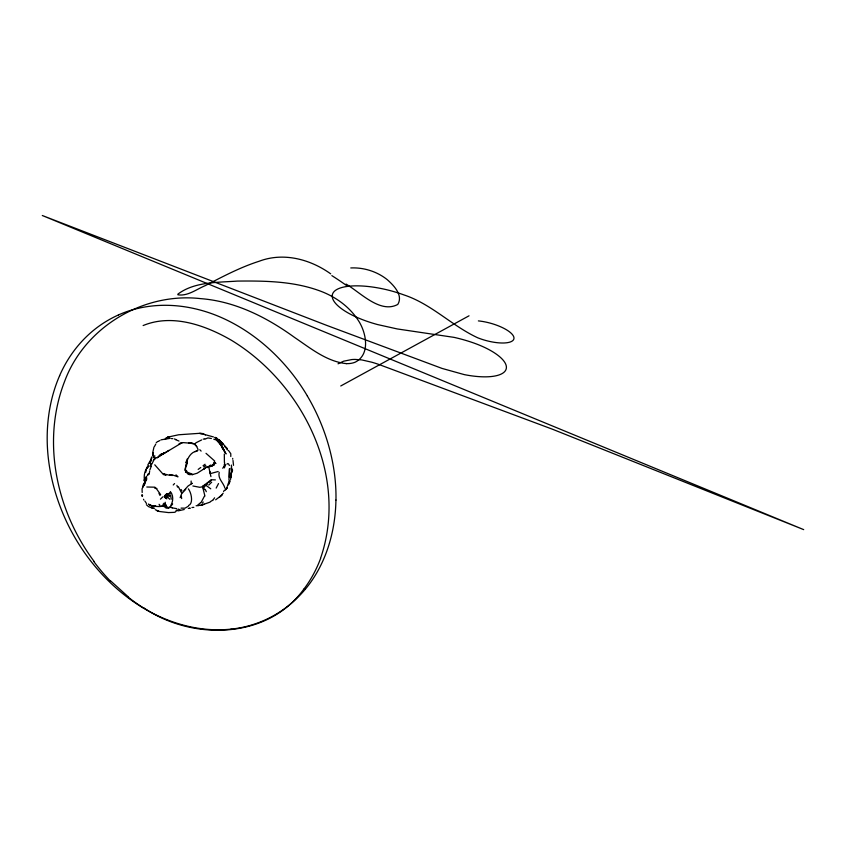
<?xml version="1.0" encoding="UTF-8"?>
<svg xmlns="http://www.w3.org/2000/svg" width="846" height="846" viewBox="0 0 846 846"><rect width="100%" height="100%" fill="white"/><g stroke="black" fill="none" stroke-linecap="round" stroke-linejoin="round"><path stroke-width="1.27" d="M170.205 507.198L166.292 507.801L162.834 505.94L163.997 504.681L166.482 505.506L165.224 504.311L165.245 502.249M224.412 462.635L224.317 454.006M191.101 482.696L191.143 481.025M229.298 477.186L229.499 468.652L228.938 479.862M145.808 472.195L146.792 467.193M231.021 477.345L231.328 473.549L230.567 479.449M231.73 468.896L231.127 476.055M185.581 472.428L185.528 468.166L187.273 460.869M150.599 462.117L151.54 456.988M184.788 470.26L186.606 463.016M146.76 476.806L145.036 481.067M149.425 472.586L149.647 471.233M224.359 464.877L224.698 462.899M186.606 465.363L187.04 462.847M231.413 468.113L231.698 466.569M176.412 510.159L175.513 511.915L174.361 512.348L168.523 512.581L159.556 511.502L155.209 509.694M228.536 484.018L229.287 480.443M164.145 496.687L166.874 498.78L164.917 497.585L165.583 494.984L167.688 493.641L169.454 493.937M232.608 470.059L230.831 474.289M204.098 489.675L203.949 486.355L202.829 487.73L204.933 496.105M186.31 462.931C187.823 457.866 191.016 451.796 196.875 451.151M151.952 464.01L153.909 459.685M204.404 496.221L200.957 502.725M172.647 503.983L169.665 507.706L165.583 507.727M320.518 558.371C348.943 476.34 303.005 383.724 231.402 340.261C205.62 325.34 172.341 313.411 143.133 325.551M231.222 466.051L231.54 465.089M154.014 446.921L152.756 452.557L152.893 456.089L154.035 457.316M227.891 484.716L228.737 482.231M231.392 470.64L232.037 468.832M180.135 497.681L181.636 493.768L185.729 489.295M150.271 461.504L149.594 463.386L150.863 460.658M230.313 480.824L228.568 484.673M151.307 466.188L149.837 469.995M185.845 462.561L187.357 458.807M143.016 486.249L144.529 482.675M143.186 486.81L144.793 482.95L145.078 483.88M152.597 454.693L153.464 452.599M147.638 475.336L148.452 473.474M148.801 474.49L149.33 473.337M147.849 464.888L152.005 457.675M170.913 505.263C173.324 501.192 173.546 495.153 170.321 491.526M218.511 483.574L216.164 488.1M154.85 458.077L154.638 458.913L155.252 458.86L154.543 458.014L157.123 457.834L164.166 452.747M145.745 480.845L146.4 479.492M143.111 485.033L146.728 479.555M143.831 480.539L146.538 476.15M154.554 446.36L155.738 444.171M142.625 495.566L142.128 496.422L141.969 495.206M214.588 497.797L213.107 499.933M143.365 486.059L142.065 488.829L142.191 492.457M227.119 486.503L227.838 485.35M226.125 489.136L227.13 487.634L225.184 490.363M223.577 491.505L224.476 490.151M202.353 503.275L203.209 501.995M226.242 488.956L227.13 487.634M153.338 460.541L154.109 459.399M145.586 480.084L146.781 478.36M222.731 468.25L223.873 466.622M223.185 493.176L221.07 495.767L215.645 499.817M150.958 463.809L150.482 465.406L151.138 466.336M164.811 495.502L165.583 494.984M183.963 490.595L188.129 485.953L192.338 483.267L191.133 483.753M213.594 463.069L214.154 462.36L215.984 463.46M162.844 496.856L160.433 499.172M164.008 503.18L162.961 504.47L165.224 504.311M304.243 588.552C268.013 639.534 192.56 640.993 143.799 607.883M208.951 482.527L211.341 480.338M176.899 510.836L177.66 510.001M206.138 484.187L202.754 486.884M173.229 484.98L174.551 483.584M188.256 506.268L185.031 508.182L181.033 508.118M147.807 474.87L149.097 473.538M148.304 466.527C144.772 469.742 143.82 475.05 144.338 479.619M192.803 474.532L188.277 474.395L186.945 472.713L186.575 470.588M208.751 485.096L211.659 482.231M206.678 483.341L211.098 479.724L215.37 479.904M164.663 439.476L169.041 436.853L178.686 434.77L199.286 433.342L204.15 434.262M156.193 442.796L157.652 441.464M147.32 467.563L146.844 467.986L148.811 466.273M164.642 496.327L166.144 495.111L169.549 496.295L169.041 495.058L167.519 494.794M205.599 484.589L207.989 482.558M203.854 485.255L202.458 486.482L202.829 487.73L203.622 487.55M165.382 495.259L166.926 494.085L165.848 494.381M162.305 454.461L168.872 450.368M203.051 465.765L205.06 464.243M157.197 457.58L180.346 443.716L178.94 443.939M198.165 469.403L200.777 467.489M210.474 501.572L212.769 500.208M159.111 455.508L161.459 453.837M203.685 466.939L205.811 465.427M200.375 502.862L197.594 505.189L201.306 505.199L210.062 502.122M226.876 464.19L227.87 463.502M205.155 468.187L203.368 469.255L205.842 467.711L197.16 473.231L192.053 474.701M338.04 363.812L343.688 361.179L351.83 359.561A29.198 10.829 14.3 0 1 355.109 359.423L361.686 359.899L371.669 362.183A44.309 16.571 14.3 0 1 379.801 364.806L552.375 429.186L803.7 529.628L42.3 215.508L326.524 325.308L442.046 368.422L464.253 374.609A50.252 17.576 15.2 0 0 473.855 376.142A48.042 16.825 15.3 0 0 506.394 366.974A48.042 16.825 15.3 0 0 472.195 342.45A61.43 21.658 15.2 0 0 454.016 337.364L397.208 328.935L377.602 324.568A53.552 18.02 14.2 0 1 333.937 291.754A53.552 18.02 14.2 0 1 403.806 294.873C431.418 303.925 451.87 325.858 477.853 337.85A26.786 8.946 15.4 0 0 513.977 338.22A26.786 8.946 15.4 0 0 478.381 320.898M209.184 465.903L210.654 465.057M161.766 454.291L164.293 452.853M340.748 385.977L469.033 315.812M158.35 441.305L159.894 440.533M205.081 439.085L207.894 437.932L211.373 438.482M194.961 451.658L197.774 450.601L197.975 449.289L196.177 445.398M202.617 486.831L199.719 487.285L192.888 485.985M210.844 465.829L209.343 466.432L212.388 466.104L210.844 465.829L214.598 464.105L213.298 464.094L214.937 462.847L214.345 461.81M208.402 466.749L210.062 466.104M196.103 505.76L198.937 505.591M191.482 443.198L194.379 443.812M218.152 471.497L210.146 473.665L208.994 467.817L207.312 466.865L205.715 467.161M168.111 508.055L168.756 507.812M204.298 504.227L200.84 505.432M184.248 509.514L178.094 510.878M160.994 439.835L170.12 438.344M169.771 499.277L167.54 497.025L164.97 497.374M201.655 439.92L196.177 442.67L194.495 444.108L195.479 444.52L194.305 444.087L196.695 446.519M203.241 439.159L204.647 438.863M181.816 443.018L179.817 443.41L183.244 442.617L193.015 443.41M155.008 456.005L154.109 456.163L153.327 454.767M161.946 506.109C161.544 507.357 142.731 505.252 155.95 506.172L152.09 505.813M147.511 466.178L149.023 465.977M146.802 487.01L154.955 487.19M207.587 484.145L204.785 484.441L210.749 488.829M158.699 506.458L162.464 506.088M188.298 508.425L190.202 508.235L189.367 508.319M191.968 507.515L193.871 507.336M205.705 485.699L203.199 485.805L204.986 485.974M210.707 466.527L207.312 466.865L207.386 467.595M350.773 267.949C363.78 267.336 377.094 271.513 387.278 279.688C393.75 285.419 403.415 295.286 397.789 304.433C380.288 313.919 360.629 292.653 346.046 284.076M166.874 494.254L168.195 494.212M214.99 437.287L216.47 438.281L214.99 437.72M171.347 438.588L172.711 438.63M212.135 465.321L214.038 465.437M202.257 433.575L199.656 433.395L202.934 433.596L205.377 435.045M346.532 363.653C326.693 361.612 310.609 348.288 294.62 337.48C266.945 317.409 235.23 301.261 200.608 298.627C143.291 292.113 84.663 327.116 64.592 381.461C41.338 441.2 56.375 510.741 93.969 561.236M176.666 508.647L172.172 507.854M190.9 443.008L188.817 442.796L192.825 443.706M154.638 508.309L152.164 507.463M213.425 436.917L205.694 434.812M192.031 474.077L187.4 472.258M169.824 507.188L172.351 507.78M144.962 481.258L145.385 482.125M213.795 439.211L216.216 439.941L219.23 442.701M178.971 441.052L175.556 439.645M152.322 508.129L148.568 506.638L146.347 504.713M157.324 510.773L158.572 511.164L156.848 510.624M156.848 488.48L154.564 487.687L156.595 488.925L160.645 494.667M174.265 438.937L175.989 439.55M151.994 508.034L153.063 508.425M178.22 509.091L179.923 509.747M169.412 492.668L170.681 493.218M149.044 504.554L152.121 506.151M216.788 438.101L220.457 441.612L218.543 439.846M150.292 504.903L152.291 505.961M330.701 273.85C310.196 259.172 283.389 252.034 259.109 261.266C240.349 267.251 222.889 276.515 205.462 285.536C196.79 289.099 187.675 296.428 177.935 294.799L177.819 294.186C194.358 281.676 217.528 282.522 237.388 281.084C264.46 280.787 292.24 281.168 318.064 290.263C334.107 295.772 348.869 305.924 358.196 320.264C366.17 332.15 370.812 354.178 355.341 362.12A62.615 31.344 51.7 0 1 346.511 363.621M148.41 504.005L150.482 505.295M165.435 495.65L167.54 497.025M206.012 453.329L214.757 461.081M194.125 443.907L194.95 444.478L194.432 443.917M188.563 505.527C193.512 503.497 191.524 492.943 188.362 488.861M128.55 597.107L110.583 580.842M219.653 440.755L223.027 443.537M218.712 439.983L221.546 442.585L219.569 440.132M188.753 473.749L189.98 474.786M225.512 447.164L227.151 448.623M216.333 439.613L221.356 445.112L222.583 448.454L221.356 445.112M175.989 474.86L177.998 476.827L172.69 475.018L169.56 474.606L172.351 475.473L169.285 475.209L163.701 473.887L166.07 475.114L163.437 474.585L154.765 464.792M199.783 449.712L201.115 451.087M221.938 443.05L219.674 440.829L222.466 444.562M159.069 504.29L159.82 505.104M223.217 444.065L227.363 448.761M224.454 446.149L225.258 447.196M219.833 443.505L221.652 445.916M144.01 484.895L144.423 485.456M185.739 470.989L186.945 472.713M225.723 453.445L223.111 448.856M144.878 501.033L146.495 503.497M226.094 453.974L219.569 442.416L216.555 439.687L221.155 445.44L224.084 450.929L223.228 448.147L221.155 445.44L222.614 447.82M181.615 493.07L178.326 486.651M225.935 447.513L227.363 449.945M181.129 489.506L181.996 491.071M228.61 464.052L229.403 465.522M153.972 457.633L154.638 458.913M158.995 493.398L159.979 495.418M205.208 489.39L206.318 491.695M228.441 450.4L230.789 453.689L230.799 456.512M142.075 494.624L142.361 495.418M170.49 494.889L171.252 499.193M176.92 485.35L177.533 487.137M143.524 499.246L143.778 499.997M210.506 474.849L210.94 476.594M231.021 468.155L231.349 470.09M224.888 488.121C223.545 482.643 217.623 478.847 219.199 472.332M209.956 471.518L210.474 474.606M232.999 460.478L233.517 465.342M181.319 496.19L181.668 498.59M150.694 463.682L150.81 465.163M232.692 458.384L232.724 459.188M146.072 478.625L146.072 479.608M231.053 629.128A170.998 137.39 61.4 0 1 165.319 619.039A164.917 132.346 61.2 0 1 144.222 608.57A171.029 137.454 61.4 0 1 89.539 559.47A164.864 132.262 61.3 0 1 75.453 538.542A171.04 137.464 61.3 0 1 49.724 468.134A164.896 132.304 61.4 0 1 47.27 443.833A171.008 137.422 61.3 0 1 59.654 375.624M231.053 629.149A165.033 132.526 61.2 0 0 252.066 624.877A170.945 137.316 61.4 0 0 305.195 589.345M305.205 589.366A165.16 132.737 61.2 0 0 317.959 570.712A170.892 137.242 61.4 0 0 335.936 500.06M335.968 500.071A165.256 132.885 61.2 0 0 334.456 473.697A170.871 137.2 61.3 0 0 307.341 395.981M307.362 395.96A165.277 132.928 61.3 0 0 291.627 373.023A170.881 137.211 61.3 0 0 230.45 321.882A165.224 132.843 61.4 0 0 207.418 312.195A170.913 137.264 61.3 0 0 139.04 308.145A165.118 132.663 61.5 0 0 118.493 314.913M118.503 314.934A170.966 137.348 61.3 0 0 70.176 356.251A164.991 132.452 61.5 0 0 59.632 375.603M320.613 558.434A173.578 134.757 57 0 1 304.274 588.583M143.714 608.105A172.034 141.959 68.8 0 1 128.423 597.329M110.414 581.086A164.621 130.379 65.5 0 1 93.758 561.448M331.844 275.627A109.525 23.244 41.4 0 1 346.818 285.715M231.624 471.085L231.254 474.733L231.624 471.085M225.501 465.099L224.338 467.88L224.285 465.078L225.501 465.099M222.086 494.677L219.431 497.162L222.086 494.677M169.041 436.853L165.985 438.207L169.041 436.853M167.645 437.403L166.821 437.689L169.93 436.695L167.645 437.403M165.055 506.12L162.834 505.94L167.222 507.061L165.055 506.12"/></g></svg>
